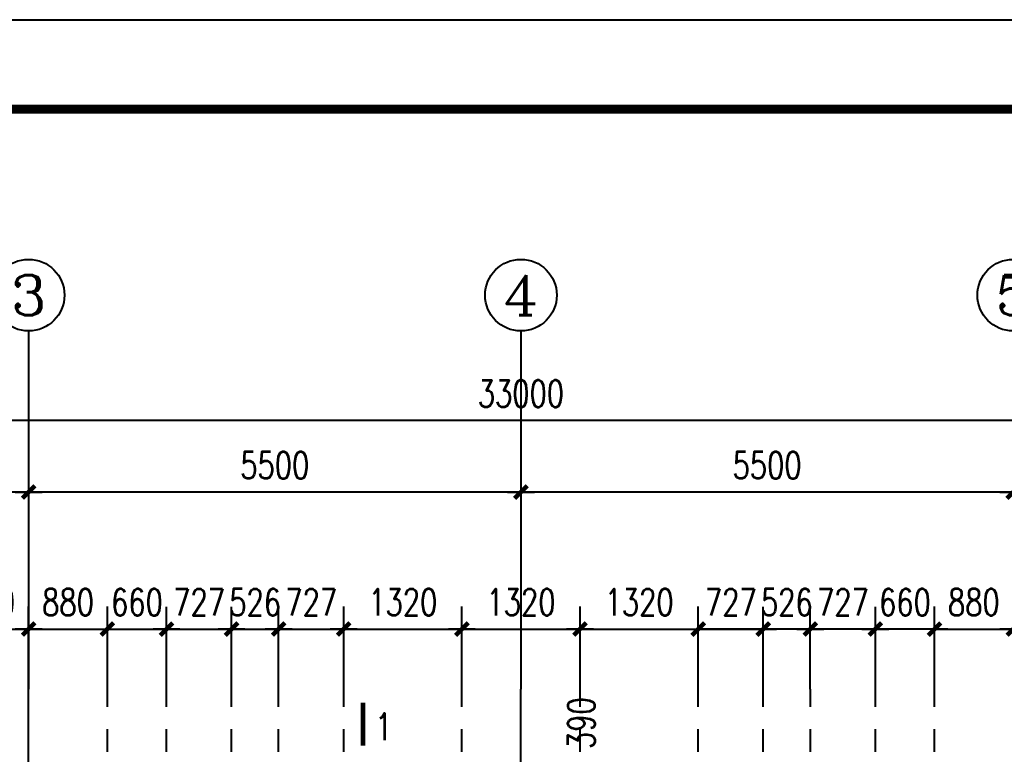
# Model space of a CAD drawing. Extents: x 1427168 to 1936200, y 1176778 to 1377202.
# Drawn here: x 1778653 to 1789653, y 1228477 to 1236683 of the extents above; entities that cross this region are included whole.
import ezdxf
from ezdxf.enums import TextEntityAlignment as Align

# ---------------------------------------------------------------- set-up
doc = ezdxf.new("R2010")
doc.units = 0
doc.header["$LTSCALE"] = 1000
doc.header["$MEASUREMENT"] = 0
doc.linetypes.add('CENTER', pattern=[2, 1.25, -0.25, 0.25, -0.25])
doc.linetypes.add('DOTE', pattern=[2.42, 2, -0.2, 0.02, -0.2])
doc.layers.get('0').update_dxf_attribs({"linetype": 'CONTINUOUS'})
doc.layers.get('DEFPOINTS').update_dxf_attribs({"linetype": 'CONTINUOUS'})
for name, color, linetype in [('AXIS', 3, 'CONTINUOUS'), ('AXIS_TEXT', 7, 'CONTINUOUS'), ('DOTE', 1, 'DOTE'), ('PUB_DIM', 3, 'CONTINUOUS'), ('PUB_TITLE', 4, 'CONTINUOUS')]:
    doc.layers.add(name, color=color, linetype=linetype)
doc.styles.add('_TXT', font='TXT.shx', dxfattribs={"width": 0.75})
doc.styles.add('COMPLEX', font='COMPLEX')
doc.styles.add('DIM_FONT', font='SIMPLEX.shx', dxfattribs={"width": 0.75})
doc.dimstyles.new('AXIS', dxfattribs={"dimtxt": 300, "dimasz": 1, "dimexe": 250, "dimexo": 300, "dimgap": 150, "dimtad": 1, "dimdec": 0, "dimzin": 0, "dimtxsty": 'DIM_FONT', "dimblk": '_DIMX', "dimcen": 0.09, "dimse1": 1, "dimse2": 1, "dimclrt": 7, "dimazin": 3, "dimtfac": 1, "dimtdec": 0, "dimtix": 1, "dimtmove": 0, "dimatfit": 3, "dimtolj": 1, "dimtzin": 0})
doc.dimstyles.new('DIMN', dxfattribs={"dimtxt": 300, "dimasz": 1, "dimexe": 250, "dimexo": 300, "dimgap": 150, "dimtad": 1, "dimdec": 0, "dimzin": 0, "dimtxsty": 'DIM_FONT', "dimblk": '_DIMX', "dimcen": 0.09, "dimclrt": 7, "dimazin": 3, "dimtfac": 1, "dimtdec": 0, "dimtix": 1, "dimtmove": 0, "dimatfit": 3, "dimtolj": 1, "dimtzin": 0})
doc.dimstyles.new('DIMN$0', dxfattribs={"dimscale": 2, "dimtxt": 150, "dimasz": 200, "dimexe": 0, "dimexo": 0, "dimgap": 150, "dimtad": 1, "dimdec": 0, "dimzin": 0, "dimtxsty": 'DIM_FONT', "dimblk": 'OBLIQUE', "dimcen": 0.09, "dimclrd": 3, "dimclre": 3, "dimclrt": 3, "dimazin": 3, "dimtfac": 1, "dimtdec": 0, "dimtix": 1, "dimtmove": 0, "dimatfit": 3, "dimtolj": 1, "dimtzin": 0})

# ---------------------------------------------------------------- blocks, each defined once
blk = doc.blocks.new('_DIMX')
blk.add_line((-150, 0), (150, 0))
at = {"const_width": 50}
blk.add_lwpolyline([(-70, -70), (70, 70)], dxfattribs=at)
blk = doc.blocks.new('*D124')
at = {"layer": 'AXIS', "color": 0}
blk.add_line((1800752, 1232206), (1767754, 1232206), dxfattribs=at)
at = {"layer": 'DEFPOINTS', "color": 0}
for p in [(1767753, 1232206), (1767753, 1229206), (1800753, 1229206)]:
    blk.add_point(p, dxfattribs=at)
at = {"layer": 'AXIS', "color": 0, "rotation": 180}
blk.add_blockref('_DIMX', (1767753, 1232206), dxfattribs=at)
at = {"layer": 'AXIS', "color": 0}
blk.add_blockref('_DIMX', (1800753, 1232206), dxfattribs=at)
at = {"layer": 'AXIS', "color": 7, "insert": (1784253, 1232506), "char_height": 300, "attachment_point": 5, "style": 'DIM_FONT'}
blk.add_mtext('\\A1;33000', dxfattribs=at)
blk = doc.blocks.new('*D122')
at = {"layer": 'AXIS', "color": 0}
blk.add_line((1784252, 1231406), (1778754, 1231406), dxfattribs=at)
at = {"layer": 'DEFPOINTS', "color": 0}
for p in [(1778753, 1231406), (1778753, 1229206), (1784253, 1229206)]:
    blk.add_point(p, dxfattribs=at)
at = {"layer": 'AXIS', "color": 0, "rotation": 180}
blk.add_blockref('_DIMX', (1778753, 1231406), dxfattribs=at)
at = {"layer": 'AXIS', "color": 0}
blk.add_blockref('_DIMX', (1784253, 1231406), dxfattribs=at)
at = {"layer": 'AXIS', "color": 7, "insert": (1781503, 1231706), "char_height": 300, "attachment_point": 5, "style": 'DIM_FONT'}
blk.add_mtext('\\A1;5500', dxfattribs=at)
blk = doc.blocks.new('*D132')
at = {"layer": 'AXIS', "color": 0}
blk.add_line((1778752, 1231406), (1773254, 1231406), dxfattribs=at)
at = {"layer": 'DEFPOINTS', "color": 0}
for p in [(1773253, 1231406), (1773253, 1229206), (1778753, 1229206)]:
    blk.add_point(p, dxfattribs=at)
at = {"layer": 'AXIS', "color": 0, "rotation": 180}
blk.add_blockref('_DIMX', (1773253, 1231406), dxfattribs=at)
at = {"layer": 'AXIS', "color": 0}
blk.add_blockref('_DIMX', (1778753, 1231406), dxfattribs=at)
at = {"layer": 'AXIS', "color": 7, "insert": (1776003, 1231706), "char_height": 300, "attachment_point": 5, "style": 'DIM_FONT'}
blk.add_mtext('\\A1;5500', dxfattribs=at)
blk = doc.blocks.new('_AXISO')
blk.add_circle((0, 0), 0.5)
at = {"layer": 'AXIS_TEXT', "style": 'COMPLEX', "width": 1.041667}
blk.add_attdef('A', text='', height=0.56, dxfattribs=at).set_placement((-0.25, -0.28), (0.25, -0.28), align=Align.FIT)
blk = doc.blocks.new('*D137')
at = {"layer": 'AXIS', "color": 0}
blk.add_line((1795252, 1231406), (1789754, 1231406), dxfattribs=at)
at = {"layer": 'DEFPOINTS', "color": 0}
for p in [(1789753, 1231406), (1789753, 1229206), (1795253, 1229206)]:
    blk.add_point(p, dxfattribs=at)
at = {"layer": 'AXIS', "color": 0, "rotation": 180}
blk.add_blockref('_DIMX', (1789753, 1231406), dxfattribs=at)
at = {"layer": 'AXIS', "color": 0}
blk.add_blockref('_DIMX', (1795253, 1231406), dxfattribs=at)
at = {"layer": 'AXIS', "color": 7, "insert": (1792503, 1231706), "char_height": 300, "attachment_point": 5, "style": 'DIM_FONT'}
blk.add_mtext('\\A1;5500', dxfattribs=at)
blk = doc.blocks.new('*D138')
at = {"layer": 'AXIS', "color": 0}
blk.add_line((1789752, 1231406), (1784254, 1231406), dxfattribs=at)
at = {"layer": 'DEFPOINTS', "color": 0}
for p in [(1784253, 1231406), (1784253, 1229206), (1789753, 1229206)]:
    blk.add_point(p, dxfattribs=at)
at = {"layer": 'AXIS', "color": 0, "rotation": 180}
blk.add_blockref('_DIMX', (1784253, 1231406), dxfattribs=at)
at = {"layer": 'AXIS', "color": 0}
blk.add_blockref('_DIMX', (1789753, 1231406), dxfattribs=at)
at = {"layer": 'AXIS', "color": 7, "insert": (1787003, 1231706), "char_height": 300, "attachment_point": 5, "style": 'DIM_FONT'}
blk.add_mtext('\\A1;5500', dxfattribs=at)
blk = doc.blocks.new('*D239')
at = {"layer": 'AXIS', "color": 0}
for p, q in [((1779633, 1229206), (1779633, 1230126)), ((1780293, 1229206), (1780293, 1230126)), ((1779632, 1229876), (1779631, 1229876)), ((1779633, 1229876), (1780293, 1229876)), ((1780294, 1229876), (1780295, 1229876))]:
    blk.add_line(p, q, dxfattribs=at)
at = {"layer": 'DEFPOINTS', "color": 0}
for p in [(1780293, 1229876), (1779633, 1228906), (1780293, 1228906)]:
    blk.add_point(p, dxfattribs=at)
at = {"layer": 'AXIS', "color": 0}
blk.add_blockref('_DIMX', (1779633, 1229876), dxfattribs=at)
at = {"layer": 'AXIS', "color": 0, "rotation": 180}
blk.add_blockref('_DIMX', (1780293, 1229876), dxfattribs=at)
at = {"layer": 'AXIS', "color": 7, "insert": (1779963, 1230176), "char_height": 300, "attachment_point": 5, "style": 'DIM_FONT'}
blk.add_mtext('\\A1;660', dxfattribs=at)
blk = doc.blocks.new('*D240')
at = {"layer": 'AXIS', "color": 0}
for p, q in [((1780293, 1229206), (1780293, 1230126)), ((1781020, 1229206), (1781020, 1230126)), ((1780292, 1229876), (1780291, 1229876)), ((1780293, 1229876), (1781020, 1229876)), ((1781021, 1229876), (1781022, 1229876))]:
    blk.add_line(p, q, dxfattribs=at)
at = {"layer": 'DEFPOINTS', "color": 0}
for p in [(1781020, 1229876), (1780293, 1228906), (1781020, 1228906)]:
    blk.add_point(p, dxfattribs=at)
at = {"layer": 'AXIS', "color": 0}
blk.add_blockref('_DIMX', (1780293, 1229876), dxfattribs=at)
at = {"layer": 'AXIS', "color": 0, "rotation": 180}
blk.add_blockref('_DIMX', (1781020, 1229876), dxfattribs=at)
at = {"layer": 'AXIS', "color": 7, "insert": (1780657, 1230176), "char_height": 300, "attachment_point": 5, "style": 'DIM_FONT'}
blk.add_mtext('\\A1;727', dxfattribs=at)
blk = doc.blocks.new('*D241')
at = {"layer": 'AXIS', "color": 0}
for p, q in [((1781020, 1229206), (1781020, 1230126)), ((1781546, 1229206), (1781546, 1230126)), ((1781019, 1229876), (1781018, 1229876)), ((1781020, 1229876), (1781546, 1229876)), ((1781547, 1229876), (1781548, 1229876))]:
    blk.add_line(p, q, dxfattribs=at)
at = {"layer": 'DEFPOINTS', "color": 0}
for p in [(1781546, 1229876), (1781020, 1228906), (1781546, 1228906)]:
    blk.add_point(p, dxfattribs=at)
at = {"layer": 'AXIS', "color": 0}
blk.add_blockref('_DIMX', (1781020, 1229876), dxfattribs=at)
at = {"layer": 'AXIS', "color": 0, "rotation": 180}
blk.add_blockref('_DIMX', (1781546, 1229876), dxfattribs=at)
at = {"layer": 'AXIS', "color": 7, "insert": (1781283, 1230176), "char_height": 300, "attachment_point": 5, "style": 'DIM_FONT'}
blk.add_mtext('\\A1;526', dxfattribs=at)
blk = doc.blocks.new('*D242')
at = {"layer": 'AXIS', "color": 0}
for p, q in [((1781546, 1229206), (1781546, 1230126)), ((1782273, 1229206), (1782273, 1230126)), ((1781545, 1229876), (1781544, 1229876)), ((1781546, 1229876), (1782273, 1229876)), ((1782274, 1229876), (1782275, 1229876))]:
    blk.add_line(p, q, dxfattribs=at)
at = {"layer": 'DEFPOINTS', "color": 0}
for p in [(1782273, 1229876), (1781546, 1228906), (1782273, 1228906)]:
    blk.add_point(p, dxfattribs=at)
at = {"layer": 'AXIS', "color": 0}
blk.add_blockref('_DIMX', (1781546, 1229876), dxfattribs=at)
at = {"layer": 'AXIS', "color": 0, "rotation": 180}
blk.add_blockref('_DIMX', (1782273, 1229876), dxfattribs=at)
at = {"layer": 'AXIS', "color": 7, "insert": (1781910, 1230176), "char_height": 300, "attachment_point": 5, "style": 'DIM_FONT'}
blk.add_mtext('\\A1;727', dxfattribs=at)
blk = doc.blocks.new('*D246')
at = {"layer": 'AXIS', "color": 0}
for p, q in [((1786233, 1229206), (1786233, 1230126)), ((1786960, 1229206), (1786960, 1230126)), ((1786232, 1229876), (1786231, 1229876)), ((1786233, 1229876), (1786960, 1229876)), ((1786961, 1229876), (1786962, 1229876))]:
    blk.add_line(p, q, dxfattribs=at)
at = {"layer": 'DEFPOINTS', "color": 0}
for p in [(1786960, 1229876), (1786233, 1228906), (1786960, 1228906)]:
    blk.add_point(p, dxfattribs=at)
at = {"layer": 'AXIS', "color": 0}
blk.add_blockref('_DIMX', (1786233, 1229876), dxfattribs=at)
at = {"layer": 'AXIS', "color": 0, "rotation": 180}
blk.add_blockref('_DIMX', (1786960, 1229876), dxfattribs=at)
at = {"layer": 'AXIS', "color": 7, "insert": (1786597, 1230176), "char_height": 300, "attachment_point": 5, "style": 'DIM_FONT'}
blk.add_mtext('\\A1;727', dxfattribs=at)
blk = doc.blocks.new('*D247')
at = {"layer": 'AXIS', "color": 0}
for p, q in [((1788213, 1229196), (1788213, 1230126)), ((1788873, 1229206), (1788873, 1230126)), ((1788212, 1229876), (1788211, 1229876)), ((1788873, 1229876), (1788213, 1229876)), ((1788874, 1229876), (1788875, 1229876))]:
    blk.add_line(p, q, dxfattribs=at)
at = {"layer": 'DEFPOINTS', "color": 0}
for p in [(1788213, 1229876), (1788213, 1228896), (1788873, 1228906)]:
    blk.add_point(p, dxfattribs=at)
at = {"layer": 'AXIS', "color": 0}
blk.add_blockref('_DIMX', (1788213, 1229876), dxfattribs=at)
at = {"layer": 'AXIS', "color": 0, "rotation": 180}
blk.add_blockref('_DIMX', (1788873, 1229876), dxfattribs=at)
at = {"layer": 'AXIS', "color": 7, "insert": (1788543, 1230176), "char_height": 300, "attachment_point": 5, "style": 'DIM_FONT'}
blk.add_mtext('\\A1;660', dxfattribs=at)
blk = doc.blocks.new('*D248')
at = {"layer": 'AXIS', "color": 0}
for p, q in [((1787486, 1229206), (1787486, 1230126)), ((1788213, 1229196), (1788213, 1230126)), ((1787485, 1229876), (1787484, 1229876)), ((1788213, 1229876), (1787486, 1229876)), ((1788214, 1229876), (1788215, 1229876))]:
    blk.add_line(p, q, dxfattribs=at)
at = {"layer": 'DEFPOINTS', "color": 0}
for p in [(1787486, 1229876), (1787486, 1228906), (1788213, 1228896)]:
    blk.add_point(p, dxfattribs=at)
at = {"layer": 'AXIS', "color": 0}
blk.add_blockref('_DIMX', (1787486, 1229876), dxfattribs=at)
at = {"layer": 'AXIS', "color": 0, "rotation": 180}
blk.add_blockref('_DIMX', (1788213, 1229876), dxfattribs=at)
at = {"layer": 'AXIS', "color": 7, "insert": (1787850, 1230176), "char_height": 300, "attachment_point": 5, "style": 'DIM_FONT'}
blk.add_mtext('\\A1;727', dxfattribs=at)
blk = doc.blocks.new('*D249')
at = {"layer": 'AXIS', "color": 0}
for p, q in [((1786960, 1229206), (1786960, 1230126)), ((1787486, 1229206), (1787486, 1230126)), ((1786959, 1229876), (1786958, 1229876)), ((1787486, 1229876), (1786960, 1229876)), ((1787487, 1229876), (1787488, 1229876))]:
    blk.add_line(p, q, dxfattribs=at)
at = {"layer": 'DEFPOINTS', "color": 0}
for p in [(1786960, 1229876), (1786960, 1228906), (1787486, 1228906)]:
    blk.add_point(p, dxfattribs=at)
at = {"layer": 'AXIS', "color": 0}
blk.add_blockref('_DIMX', (1786960, 1229876), dxfattribs=at)
at = {"layer": 'AXIS', "color": 0, "rotation": 180}
blk.add_blockref('_DIMX', (1787486, 1229876), dxfattribs=at)
at = {"layer": 'AXIS', "color": 7, "insert": (1787223, 1230176), "char_height": 300, "attachment_point": 5, "style": 'DIM_FONT'}
blk.add_mtext('\\A1;526', dxfattribs=at)
blk = doc.blocks.new('*D250')
at = {"layer": 'AXIS', "color": 0}
for p, q in [((1786233, 1229206), (1786233, 1230126)), ((1786960, 1229206), (1786960, 1230126)), ((1786232, 1229876), (1786231, 1229876)), ((1786960, 1229876), (1786233, 1229876)), ((1786961, 1229876), (1786962, 1229876))]:
    blk.add_line(p, q, dxfattribs=at)
at = {"layer": 'DEFPOINTS', "color": 0}
for p in [(1786233, 1229876), (1786233, 1228906), (1786960, 1228906)]:
    blk.add_point(p, dxfattribs=at)
at = {"layer": 'AXIS', "color": 0}
blk.add_blockref('_DIMX', (1786233, 1229876), dxfattribs=at)
at = {"layer": 'AXIS', "color": 0, "rotation": 180}
blk.add_blockref('_DIMX', (1786960, 1229876), dxfattribs=at)
at = {"layer": 'AXIS', "color": 7, "insert": (1786597, 1230176), "char_height": 300, "attachment_point": 5, "style": 'DIM_FONT'}
blk.add_mtext('\\A1;727', dxfattribs=at)

msp = doc.modelspace()

# ---------------------------------------------------------------- linework, layer by layer
at = {"layer": 'AXIS'}
for p, q in [((1778753.2, 1233206), (1778753.2, 1229206)), ((1784253.2, 1233206), (1784253.2, 1229206))]:
    msp.add_line(p, q, dxfattribs=at)
at = {"layer": 'DOTE', "linetype": 'CENTER'}
for p, q in [((1778753.2, 1216206), (1778753.2, 1229206)), ((1779633.2, 1217006), (1779633.2, 1229206)), ((1780293.2, 1217006), (1780293.2, 1229206)), ((1781020.2, 1217006), (1781020.2, 1229206)), ((1781546.2, 1217006), (1781546.2, 1229206)), ((1782273.2, 1217006), (1782273.2, 1229206)), ((1783593.2, 1217006), (1783593.2, 1229206)), ((1784253.2, 1216206), (1784253.2, 1229206)), ((1784913.2, 1217006), (1784913.2, 1229206)), ((1786233.2, 1217006), (1786233.2, 1229206)), ((1786960.2, 1217006), (1786960.2, 1229206)), ((1787486.2, 1217006), (1787486.2, 1229206)), ((1788213.2, 1217006), (1788213.2, 1229206)), ((1788873.2, 1217006), (1788873.2, 1229206))]:
    msp.add_line(p, q, dxfattribs=at)
at = {"layer": 'PUB_DIM', "const_width": 50}
msp.add_lwpolyline([(1782488.2, 1229055.3), (1782488.2, 1228572.8)], dxfattribs=at)
at = {"layer": 'PUB_TITLE'}
msp.add_lwpolyline([(1744921.1, 1177282.9), (1744921.1, 1236682.9), (1829021.1, 1236682.9), (1829021.1, 1177282.9)], close=True, dxfattribs=at)
at = {"layer": 'PUB_TITLE', "const_width": 100}
msp.add_lwpolyline([(1747421.1, 1178282.9), (1828021.1, 1178282.9), (1828021.1, 1235682.9), (1747421.1, 1235682.9)], close=True, dxfattribs=at)

# ---------------------------------------------------------------- block references
at = {"layer": 'AXIS'}
ref = msp.add_blockref('_AXISO', (1778753.2, 1233606), dxfattribs=dict(at, xscale=800, yscale=800, zscale=800))
ref.add_attrib('A', '3', dxfattribs={"layer": 'AXIS_TEXT', "height": 448, "style": 'COMPLEX', "width": 1.339286}).set_placement((1778553.2, 1233382), (1778953.2, 1233382), align=Align.FIT)
ref = msp.add_blockref('_AXISO', (1784253.2, 1233606), dxfattribs=dict(at, xscale=800, yscale=800, zscale=800))
ref.add_attrib('A', '4', dxfattribs={"layer": 'AXIS_TEXT', "height": 448, "style": 'COMPLEX', "width": 1.171875}).set_placement((1784053.2, 1233382), (1784453.2, 1233382), align=Align.FIT)
ref = msp.add_blockref('_AXISO', (1789753.2, 1233606), dxfattribs=dict(at, xscale=800, yscale=800, zscale=800))
ref.add_attrib('A', '5', dxfattribs={"layer": 'AXIS_TEXT', "height": 448, "style": 'COMPLEX', "width": 1.339286}).set_placement((1789553.2, 1233382), (1789953.2, 1233382), align=Align.FIT)

# ---------------------------------------------------------------- texts
at = {"layer": 'PUB_DIM', "style": '_TXT', "width": 0.75}
msp.add_text('1', height=300, dxfattribs=at).set_placement((1782624, 1228636.4))

# ---------------------------------------------------------------- dimensions: what is measured, and where the dimension line sits
at = {"layer": 'AXIS'}
dim = msp.add_aligned_dim(p1=(1800753.2, 1229206), p2=(1767753.2, 1229206), distance=-3000, dimstyle='AXIS', dxfattribs=at)
dim.commit()
dim.dimension.update_dxf_attribs({"geometry": '*D124', "text_midpoint": (1784253.2, 1232506)})
for base, p1, p2, dimstyle, picture, middle in [((1773253.2, 1231406), (1778753.2, 1229206), (1773253.2, 1229206), 'AXIS', '*D132', (1776003.2, 1231706)), ((1778753.2, 1231406), (1784253.2, 1229206), (1778753.2, 1229206), 'AXIS', '*D122', (1781503.2, 1231706)), ((1784253.2, 1231406), (1789753.2, 1229206), (1784253.2, 1229206), 'AXIS', '*D138', (1787003.2, 1231706)), ((1789753.2, 1231406), (1795253.2, 1229206), (1789753.2, 1229206), 'AXIS', '*D137', (1792503.2, 1231706)), ((1780293.2, 1229876.3), (1779633.2, 1228906), (1780293.2, 1228906), 'DIMN', '*D239', (1779963.2, 1230176.3)), ((1781020.2, 1229876.3), (1780293.2, 1228906), (1781020.2, 1228906), 'DIMN', '*D240', (1780656.7, 1230176.3)), ((1781546.2, 1229876.3), (1781020.2, 1228906), (1781546.2, 1228906), 'DIMN', '*D241', (1781283.2, 1230176.3)), ((1782273.2, 1229876.3), (1781546.2, 1228906), (1782273.2, 1228906), 'DIMN', '*D242', (1781909.7, 1230176.3)), ((1786960.2, 1229876.3), (1786233.2, 1228906), (1786960.2, 1228906), 'DIMN', '*D246', (1786596.7, 1230176.3))]:
    dim = msp.add_linear_dim(base=base, p1=p1, p2=p2, dimstyle=dimstyle, dxfattribs=at)
    dim.commit()
    dim.dimension.update_dxf_attribs({"geometry": picture, "text_midpoint": middle})
for base, p1, p2 in [((1778753.2, 1229876.3), (1777873.2, 1228906), (1778753.2, 1228906)), ((1779633.2, 1229876.3), (1778753.2, 1228906), (1779633.2, 1228906)), ((1783593.2, 1229876.3), (1782273.2, 1228906), (1783593.2, 1228906)), ((1784913.2, 1229876.3), (1783593.2, 1228906), (1784913.2, 1228906)), ((1786233.2, 1229876.3), (1784913.2, 1228906), (1786233.2, 1228906)), ((1789753.2, 1229876.3), (1788873.2, 1228906), (1789753.2, 1228906)), ((1790633.2, 1229876.3), (1789753.2, 1228906), (1790633.2, 1228906))]:
    msp.add_linear_dim(base=base, p1=p1, p2=p2, dimstyle='DIMN', dxfattribs=at).render()
for base, p1, p2, picture, middle in [((1786233.2, 1229876.3), (1786960.2, 1228906), (1786233.2, 1228906), '*D250', (1786596.7, 1230176.3)), ((1786960.2, 1229876.3), (1787486.2, 1228906), (1786960.2, 1228906), '*D249', (1787223.2, 1230176.3)), ((1787486.2, 1229876.3), (1788213.2, 1228896), (1787486.2, 1228906), '*D248', (1787849.7, 1230176.3)), ((1788213.2, 1229876.3), (1788873.2, 1228906), (1788213.2, 1228896), '*D247', (1788543.2, 1230176.3))]:
    dim = msp.add_linear_dim(base=base, p1=p1, p2=p2, angle=180, dimstyle='DIMN', dxfattribs=at)
    dim.commit()
    dim.dimension.update_dxf_attribs({"geometry": picture, "text_midpoint": middle})
msp.add_linear_dim(base=(1785097.7, 1228206), p1=(1784378.2, 1227816), p2=(1784662.3, 1228206), angle=90, location=(1784928.2, 1228825.3), dimstyle='DIMN$0', override={"dimscale": 1, "dimtxt": 300, "dimasz": 1, "dimexe": 250, "dimexo": 300, "dimblk": '_DIMX', "dimclrd": 0, "dimclre": 0, "dimclrt": 7, "dimldrblk": '_DIMX'}, dxfattribs=at).render()

doc.saveas('drawing.dxf')
